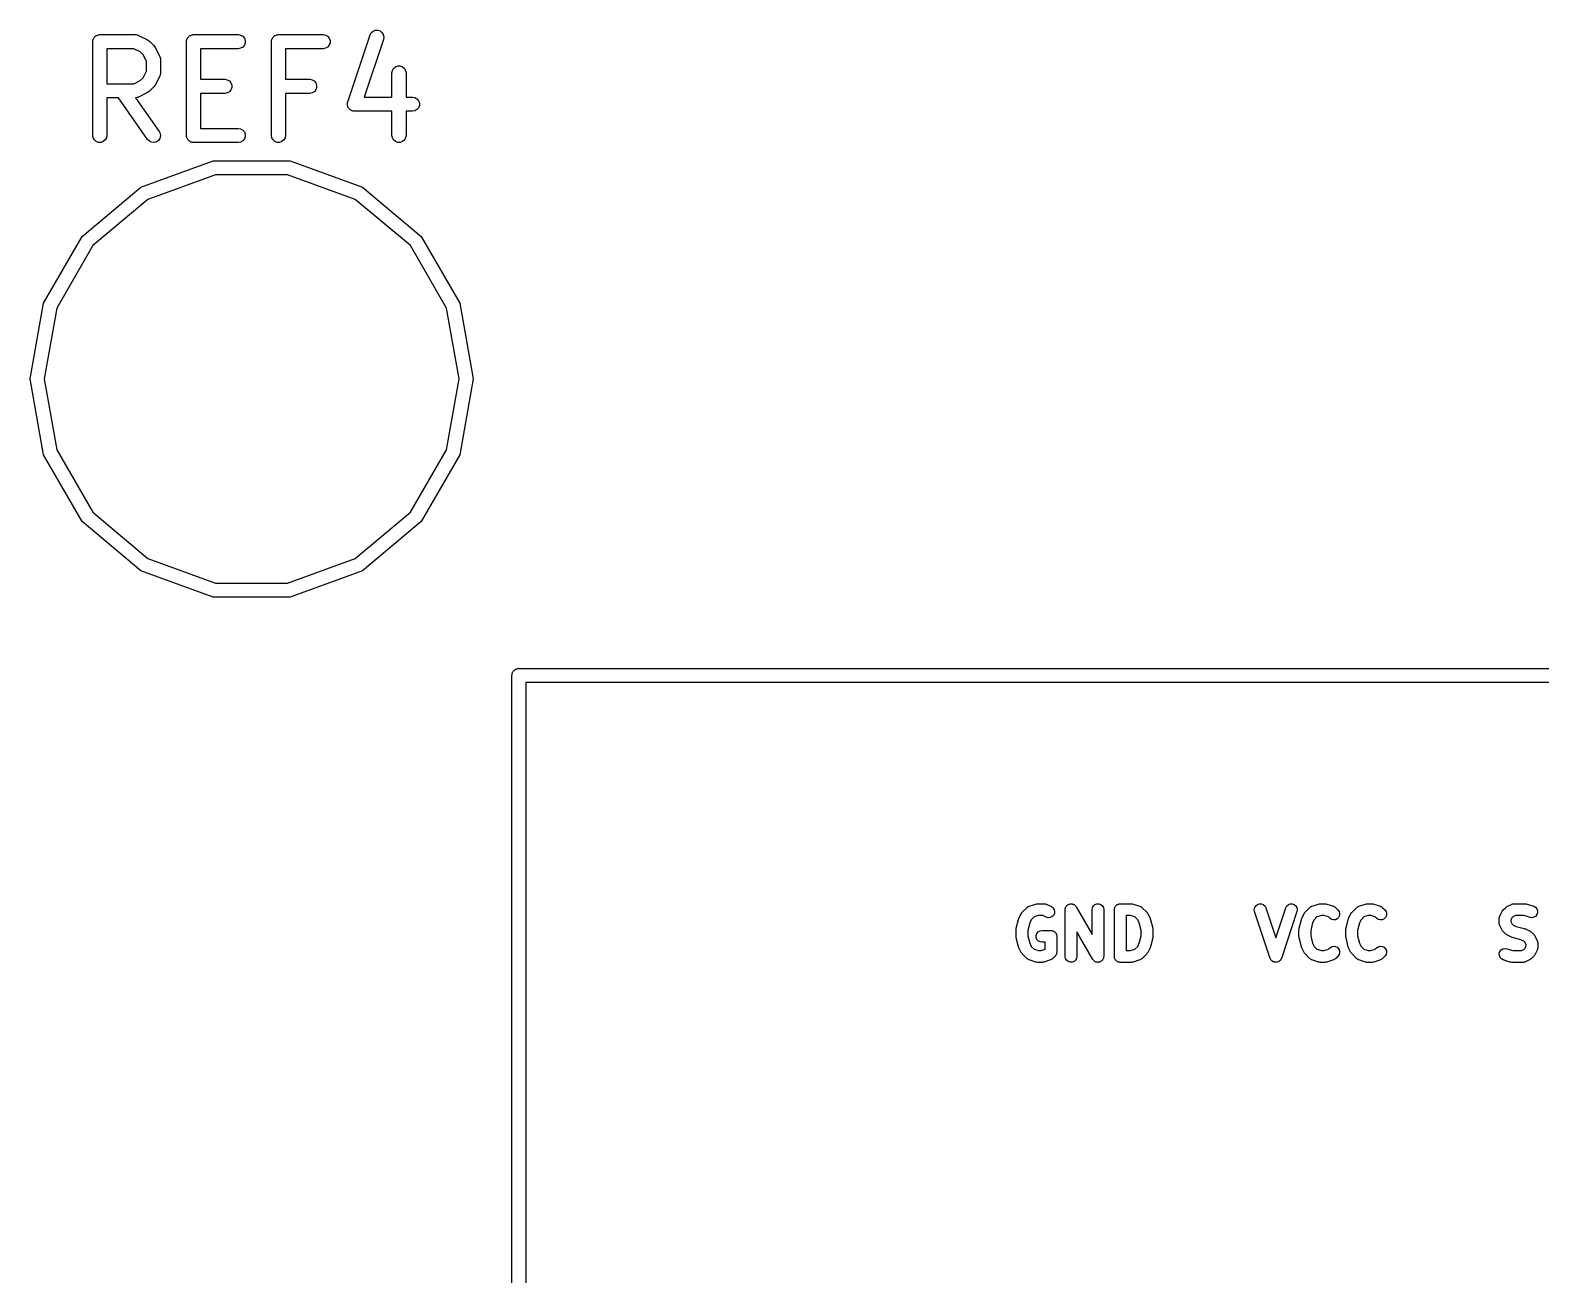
# Model space of a CAD drawing. Extents: x 86 to 333, y -237 to -29.
# Drawn here: x 86.14 to 102.25, y -42.55 to -29.28 of the extents above; entities that cross this region are included whole.
import ezdxf

# ---------------------------------------------------------------- set-up
doc = ezdxf.new("R2010")
doc.units = 0
doc.header["$MEASUREMENT"] = 0
doc.layers.add('BLACK', color=7, linetype='CONTINUOUS')

msp = doc.modelspace()

# ---------------------------------------------------------------- linework, layer by layer
at = {"layer": 'Black'}
for p, q in [((89.7622, -29.333), (89.7746, -29.3101)), ((89.7746, -29.3101), (89.7941, -29.2929)), ((89.7941, -29.2929), (89.8183, -29.2833)), ((89.8183, -29.2833), (89.8443, -29.2826)), ((89.8443, -29.2826), (89.869, -29.2908)), ((89.869, -29.2908), (89.8894, -29.307)), ((89.8894, -29.307), (89.9031, -29.3292)), ((86.806, -29.4044), (86.8071, -29.3979)), ((86.806, -30.4044), (86.806, -29.4044)), ((86.8071, -29.3914), (86.8093, -29.3852)), ((86.8071, -29.3979), (86.8071, -29.3914)), ((86.8093, -29.3852), (86.8105, -29.3787)), ((86.8105, -29.3787), (86.8138, -29.373)), ((86.8138, -29.373), (86.816, -29.3669)), ((86.816, -29.3669), (86.8202, -29.3619)), ((86.8202, -29.3619), (86.8235, -29.3562)), ((86.8235, -29.3562), (86.8285, -29.352)), ((86.8285, -29.352), (86.8327, -29.3469)), ((86.8327, -29.3469), (86.8384, -29.3436)), ((86.8384, -29.3436), (86.8435, -29.3394)), ((86.8435, -29.3394), (86.8496, -29.3372)), ((86.8496, -29.3372), (86.8553, -29.3339)), ((86.8553, -29.3339), (86.8618, -29.3328)), ((86.8618, -29.3328), (86.8679, -29.3305)), ((86.8679, -29.3305), (86.8745, -29.3305)), ((86.8745, -29.3305), (86.881, -29.3294)), ((86.881, -29.3294), (87.2619, -29.3294)), ((87.2619, -29.3294), (87.2662, -29.3301)), ((87.2662, -29.3301), (87.2705, -29.3299)), ((87.2705, -29.3299), (87.2789, -29.3324)), ((87.2789, -29.3324), (87.2876, -29.3339)), ((87.2876, -29.3339), (87.2913, -29.3361)), ((87.2913, -29.3361), (87.2954, -29.3373)), ((87.2954, -29.3373), (87.3907, -29.3849)), ((87.3907, -29.3849), (87.4003, -29.3921)), ((87.4003, -29.3921), (87.4102, -29.399)), ((87.4102, -29.399), (87.4578, -29.4466)), ((87.4578, -29.4466), (87.4647, -29.4564)), ((87.4647, -29.4564), (87.4718, -29.4661)), ((87.4718, -29.4661), (87.5195, -29.5613)), ((87.806, -29.4044), (87.8071, -29.3979)), ((87.806, -30.4044), (87.806, -29.4044)), ((87.8071, -29.3914), (87.8093, -29.3852)), ((87.8071, -29.3979), (87.8071, -29.3914)), ((87.8093, -29.3852), (87.8105, -29.3787)), ((87.8105, -29.3787), (87.8138, -29.373)), ((87.8138, -29.373), (87.816, -29.3669)), ((87.816, -29.3669), (87.8202, -29.3619)), ((87.8202, -29.3619), (87.8235, -29.3562)), ((87.8235, -29.3562), (87.8285, -29.352)), ((87.8285, -29.352), (87.8327, -29.3469)), ((87.8327, -29.3469), (87.8384, -29.3436)), ((87.8384, -29.3436), (87.8435, -29.3394)), ((87.8435, -29.3394), (87.8496, -29.3372)), ((87.8496, -29.3372), (87.8553, -29.3339)), ((87.8553, -29.3339), (87.8618, -29.3328)), ((87.8618, -29.3328), (87.8679, -29.3305)), ((87.8679, -29.3305), (87.8745, -29.3305)), ((87.8745, -29.3305), (87.881, -29.3294)), ((87.881, -29.3294), (88.3571, -29.3294)), ((88.3571, -29.3294), (88.3828, -29.3339)), ((88.3828, -29.3339), (88.4054, -29.3469)), ((88.4054, -29.4618), (88.3828, -29.4749)), ((88.4054, -29.3469), (88.4221, -29.3669)), ((88.4221, -29.4419), (88.4054, -29.4618)), ((88.4221, -29.3669), (88.431, -29.3914)), ((88.431, -29.4174), (88.4221, -29.4419)), ((88.431, -29.3914), (88.431, -29.4174)), ((88.7107, -29.4044), (88.7119, -29.3979)), ((88.7107, -30.4044), (88.7107, -29.4044)), ((88.7119, -29.3914), (88.7141, -29.3852)), ((88.7119, -29.3979), (88.7119, -29.3914)), ((88.7141, -29.3852), (88.7152, -29.3787)), ((88.7152, -29.3787), (88.7185, -29.373)), ((88.7185, -29.373), (88.7208, -29.3669)), ((88.7208, -29.3669), (88.725, -29.3619)), ((88.725, -29.3619), (88.7283, -29.3562)), ((88.7283, -29.3562), (88.7333, -29.352)), ((88.7333, -29.352), (88.7375, -29.3469)), ((88.7375, -29.3469), (88.7432, -29.3436)), ((88.7432, -29.3436), (88.7482, -29.3394)), ((88.7482, -29.3394), (88.7544, -29.3372)), ((88.7544, -29.3372), (88.7601, -29.3339)), ((88.7601, -29.3339), (88.7665, -29.3328)), ((88.7665, -29.3328), (88.7727, -29.3305)), ((88.7727, -29.3305), (88.7793, -29.3305)), ((88.7793, -29.3305), (88.7857, -29.3294)), ((88.7857, -29.3294), (89.2619, -29.3294)), ((89.2619, -29.3294), (89.2876, -29.3339)), ((89.2876, -29.3339), (89.3101, -29.3469)), ((89.3101, -29.4618), (89.2876, -29.4749)), ((89.3101, -29.3469), (89.3269, -29.3669)), ((89.3269, -29.4419), (89.3101, -29.4618)), ((89.3269, -29.3669), (89.3358, -29.3914)), ((89.3358, -29.4174), (89.3269, -29.4419)), ((89.3358, -29.3914), (89.3358, -29.4174)), ((89.5241, -30.0473), (89.7622, -29.333)), ((89.9045, -29.3805), (89.6993, -29.996)), ((89.9031, -29.3292), (89.9083, -29.3547)), ((89.9083, -29.3547), (89.9045, -29.3805)), ((86.956, -29.4794), (86.956, -29.8532)), ((87.2442, -29.4794), (86.956, -29.4794)), ((87.3127, -29.5136), (87.2442, -29.4794)), ((87.3431, -29.544), (87.3127, -29.5136)), ((87.3774, -29.6126), (87.3431, -29.544)), ((87.3774, -29.72), (87.3774, -29.6126)), ((87.5195, -29.5613), (87.5207, -29.5655)), ((87.5207, -29.5655), (87.5229, -29.5692)), ((87.5229, -29.5692), (87.5244, -29.5779)), ((87.5244, -29.5779), (87.5269, -29.5863)), ((87.5269, -29.5863), (87.5266, -29.5906)), ((87.5266, -29.5906), (87.5274, -29.5949)), ((87.5274, -29.5949), (87.5274, -29.7377)), ((88.3571, -29.4794), (87.956, -29.4794)), ((87.956, -29.4794), (87.956, -29.8056)), ((88.3828, -29.4749), (88.3571, -29.4794)), ((89.2619, -29.4794), (88.8607, -29.4794)), ((88.8607, -29.4794), (88.8607, -29.8056)), ((89.2876, -29.4749), (89.2619, -29.4794)), ((87.3127, -29.8189), (87.3431, -29.7885)), ((87.3431, -29.7885), (87.3774, -29.72)), ((87.5195, -29.7713), (87.4718, -29.8665)), ((87.5207, -29.7671), (87.5195, -29.7713)), ((87.5229, -29.7634), (87.5207, -29.7671)), ((87.5244, -29.7547), (87.5229, -29.7634)), ((87.5269, -29.7463), (87.5244, -29.7547)), ((87.5274, -29.7377), (87.5266, -29.742)), ((87.5266, -29.742), (87.5269, -29.7463)), ((89.9964, -29.7377), (90.001, -29.7121)), ((89.9964, -29.996), (89.9964, -29.7377)), ((90.001, -29.7121), (90.014, -29.6895)), ((90.014, -29.6895), (90.0339, -29.6728)), ((90.0339, -29.6728), (90.0584, -29.6639)), ((90.0584, -29.6639), (90.0845, -29.6639)), ((90.0845, -29.6639), (90.1089, -29.6728)), ((90.1089, -29.6728), (90.1289, -29.6895)), ((90.1289, -29.6895), (90.1419, -29.7121)), ((90.1419, -29.7121), (90.1464, -29.7377)), ((90.1464, -29.7377), (90.1464, -29.996)), ((86.956, -29.8532), (87.2442, -29.8532)), ((87.2442, -29.8532), (87.3127, -29.8189)), ((87.3907, -29.9477), (87.2954, -29.9953)), ((87.4003, -29.9405), (87.3907, -29.9477)), ((87.4102, -29.9336), (87.4003, -29.9405)), ((87.4578, -29.886), (87.4102, -29.9336)), ((87.4647, -29.8762), (87.4578, -29.886)), ((87.4718, -29.8665), (87.4647, -29.8762)), ((87.956, -29.8056), (88.2143, -29.8056)), ((88.2143, -29.9556), (87.956, -29.9556)), ((87.956, -29.9556), (87.956, -30.3294)), ((88.2143, -29.8056), (88.2399, -29.8101)), ((88.2399, -29.951), (88.2143, -29.9556)), ((88.2399, -29.8101), (88.2625, -29.8231)), ((88.2625, -29.938), (88.2399, -29.951)), ((88.2625, -29.8231), (88.2792, -29.8431)), ((88.2792, -29.9181), (88.2625, -29.938)), ((88.2792, -29.8431), (88.2881, -29.8675)), ((88.2881, -29.8936), (88.2792, -29.9181)), ((88.2881, -29.8675), (88.2881, -29.8936)), ((88.8607, -29.8056), (89.119, -29.8056)), ((89.119, -29.9556), (88.8607, -29.9556)), ((88.8607, -29.9556), (88.8607, -30.4044)), ((89.119, -29.8056), (89.1447, -29.8101)), ((89.1447, -29.951), (89.119, -29.9556)), ((89.1447, -29.8101), (89.1673, -29.8231)), ((89.1673, -29.938), (89.1447, -29.951)), ((89.1673, -29.8231), (89.184, -29.8431)), ((89.184, -29.9181), (89.1673, -29.938)), ((89.184, -29.8431), (89.1929, -29.8675)), ((89.1929, -29.8936), (89.184, -29.9181)), ((89.1929, -29.8675), (89.1929, -29.8936)), ((87.08, -30.0032), (86.956, -30.0032)), ((86.956, -30.0032), (86.956, -30.4044)), ((87.3909, -30.4474), (87.08, -30.0032)), ((87.2662, -30.0024), (87.263, -30.003)), ((87.263, -30.003), (87.5138, -30.3614)), ((87.2705, -30.0027), (87.2662, -30.0024)), ((87.2789, -30.0002), (87.2705, -30.0027)), ((87.2876, -29.9987), (87.2789, -30.0002)), ((87.2913, -29.9965), (87.2876, -29.9987)), ((87.2954, -29.9953), (87.2913, -29.9965)), ((89.5203, -30.0731), (89.5214, -30.0656)), ((89.5214, -30.0785), (89.5203, -30.0731)), ((89.5214, -30.058), (89.5233, -30.0528)), ((89.5214, -30.0656), (89.5214, -30.058)), ((89.5214, -30.0841), (89.5214, -30.0785)), ((89.524, -30.0912), (89.5214, -30.0841)), ((89.5233, -30.0528), (89.5241, -30.0473)), ((89.5255, -30.0986), (89.524, -30.0912)), ((89.5284, -30.1033), (89.5255, -30.0986)), ((89.5303, -30.1085), (89.5284, -30.1033)), ((89.5352, -30.1144), (89.5303, -30.1085)), ((89.5391, -30.1208), (89.5352, -30.1144)), ((89.6993, -29.996), (89.9964, -29.996)), ((90.1464, -29.996), (90.2143, -29.996)), ((90.2143, -29.996), (90.2399, -30.0006)), ((90.2399, -30.0006), (90.2625, -30.0136)), ((90.2625, -30.0136), (90.2792, -30.0335)), ((90.2792, -30.1085), (90.2625, -30.1285)), ((90.2792, -30.0335), (90.2881, -30.058)), ((90.2881, -30.0841), (90.2792, -30.1085)), ((90.2881, -30.058), (90.2881, -30.0841)), ((89.5435, -30.1243), (89.5391, -30.1208)), ((89.547, -30.1285), (89.5435, -30.1243)), ((89.5536, -30.1323), (89.547, -30.1285)), ((89.5595, -30.137), (89.5536, -30.1323)), ((89.5648, -30.1388), (89.5595, -30.137)), ((89.5696, -30.1415), (89.5648, -30.1388)), ((89.577, -30.1428), (89.5696, -30.1415)), ((89.5842, -30.1452), (89.577, -30.1428)), ((89.5898, -30.1451), (89.5842, -30.1452)), ((89.5952, -30.146), (89.5898, -30.1451)), ((89.9964, -30.146), (89.5952, -30.146)), ((89.9964, -30.4044), (89.9964, -30.146)), ((90.2143, -30.146), (90.1464, -30.146)), ((90.1464, -30.146), (90.1464, -30.4044)), ((90.2399, -30.1415), (90.2143, -30.146)), ((90.2625, -30.1285), (90.2399, -30.1415)), ((86.8105, -30.43), (86.806, -30.4044)), ((86.8235, -30.4526), (86.8105, -30.43)), ((86.9514, -30.43), (86.9384, -30.4526)), ((86.956, -30.4044), (86.9514, -30.43)), ((87.5203, -30.4361), (87.5054, -30.4574)), ((87.5138, -30.3614), (87.5248, -30.385)), ((87.5271, -30.4109), (87.5203, -30.4361)), ((87.5248, -30.385), (87.5271, -30.4109)), ((87.8071, -30.4108), (87.806, -30.4044)), ((87.8071, -30.4174), (87.8071, -30.4108)), ((87.8093, -30.4236), (87.8071, -30.4174)), ((87.8105, -30.43), (87.8093, -30.4236)), ((87.8138, -30.4357), (87.8105, -30.43)), ((87.816, -30.4419), (87.8138, -30.4357)), ((87.956, -30.3294), (88.3571, -30.3294)), ((88.3571, -30.3294), (88.3828, -30.3339)), ((88.3828, -30.3339), (88.4054, -30.3469)), ((88.4054, -30.3469), (88.4221, -30.3669)), ((88.4221, -30.3669), (88.431, -30.3914)), ((88.431, -30.4174), (88.4221, -30.4419)), ((88.431, -30.3914), (88.431, -30.4174)), ((88.7152, -30.43), (88.7107, -30.4044)), ((88.7283, -30.4526), (88.7152, -30.43)), ((88.8562, -30.43), (88.8432, -30.4526)), ((88.8607, -30.4044), (88.8562, -30.43)), ((90.001, -30.43), (89.9964, -30.4044)), ((90.014, -30.4526), (90.001, -30.43)), ((90.1419, -30.43), (90.1289, -30.4526)), ((90.1464, -30.4044), (90.1419, -30.43)), ((86.8435, -30.4693), (86.8235, -30.4526)), ((86.8679, -30.4782), (86.8435, -30.4693)), ((86.894, -30.4782), (86.8679, -30.4782)), ((86.9185, -30.4693), (86.894, -30.4782)), ((86.9384, -30.4526), (86.9185, -30.4693)), ((87.4094, -30.4658), (87.3909, -30.4474)), ((87.433, -30.4768), (87.4094, -30.4658)), ((87.4589, -30.4791), (87.433, -30.4768)), ((87.4841, -30.4724), (87.4589, -30.4791)), ((87.5054, -30.4574), (87.4841, -30.4724)), ((87.8202, -30.4469), (87.816, -30.4419)), ((87.8235, -30.4526), (87.8202, -30.4469)), ((87.8285, -30.4568), (87.8235, -30.4526)), ((87.8327, -30.4618), (87.8285, -30.4568)), ((87.8384, -30.4651), (87.8327, -30.4618)), ((87.8435, -30.4693), (87.8384, -30.4651)), ((87.8496, -30.4716), (87.8435, -30.4693)), ((87.8553, -30.4749), (87.8496, -30.4716)), ((87.8618, -30.476), (87.8553, -30.4749)), ((87.8679, -30.4782), (87.8618, -30.476)), ((87.8745, -30.4782), (87.8679, -30.4782)), ((87.881, -30.4794), (87.8745, -30.4782)), ((88.3571, -30.4794), (87.881, -30.4794)), ((88.3828, -30.4749), (88.3571, -30.4794)), ((88.4054, -30.4618), (88.3828, -30.4749)), ((88.4221, -30.4419), (88.4054, -30.4618)), ((88.7482, -30.4693), (88.7283, -30.4526)), ((88.7727, -30.4782), (88.7482, -30.4693)), ((88.7987, -30.4782), (88.7727, -30.4782)), ((88.8232, -30.4693), (88.7987, -30.4782)), ((88.8432, -30.4526), (88.8232, -30.4693)), ((90.0339, -30.4693), (90.014, -30.4526)), ((90.0584, -30.4782), (90.0339, -30.4693)), ((90.0845, -30.4782), (90.0584, -30.4782)), ((90.1089, -30.4693), (90.0845, -30.4782)), ((90.1289, -30.4526), (90.1089, -30.4693)), ((87.3195, -30.9553), (88.09, -30.6749)), ((88.09, -30.6749), (88.91, -30.6749)), ((88.91, -30.6749), (89.6805, -30.9553)), ((88.1161, -30.8226), (87.3945, -31.0852)), ((88.8839, -30.8226), (88.1161, -30.8226)), ((89.6055, -31.0852), (88.8839, -30.8226)), ((86.6914, -31.4824), (87.3195, -30.9553)), ((87.3945, -31.0852), (86.8063, -31.5788)), ((90.1937, -31.5788), (89.6055, -31.0852)), ((89.6805, -30.9553), (90.3086, -31.4824)), ((86.2814, -32.1925), (86.6914, -31.4824)), ((90.3086, -31.4824), (90.7186, -32.1925)), ((86.8063, -31.5788), (86.4223, -32.2438)), ((90.5777, -32.2438), (90.1937, -31.5788)), ((86.139, -33), (86.2814, -32.1925)), ((90.7186, -32.1925), (90.861, -33)), ((86.4223, -32.2438), (86.289, -33)), ((90.711, -33), (90.5777, -32.2438)), ((86.2814, -33.8075), (86.139, -33)), ((86.289, -33), (86.4223, -33.7562)), ((90.5777, -33.7562), (90.711, -33)), ((90.861, -33), (90.7186, -33.8075)), ((86.6914, -34.5176), (86.2814, -33.8075)), ((86.4223, -33.7562), (86.8063, -34.4212)), ((90.1937, -34.4212), (90.5777, -33.7562)), ((90.7186, -33.8075), (90.3086, -34.5176)), ((86.8063, -34.4212), (87.3945, -34.9148)), ((89.6055, -34.9148), (90.1937, -34.4212)), ((87.3195, -35.0447), (86.6914, -34.5176)), ((90.3086, -34.5176), (89.6805, -35.0447)), ((87.3945, -34.9148), (88.1161, -35.1774)), ((88.8839, -35.1774), (89.6055, -34.9148)), ((88.09, -35.3251), (87.3195, -35.0447)), ((89.6805, -35.0447), (88.91, -35.3251)), ((88.1161, -35.1774), (88.8839, -35.1774)), ((88.91, -35.3251), (88.09, -35.3251)), ((91.275, -36.16), (91.2761, -36.1535)), ((91.275, -66.86), (91.275, -36.16)), ((91.2761, -36.147), (91.2784, -36.1408)), ((91.2761, -36.1535), (91.2761, -36.147)), ((91.2784, -36.1408), (91.2795, -36.1343)), ((91.2795, -36.1343), (91.2828, -36.1287)), ((91.2828, -36.1287), (91.285, -36.1225)), ((91.285, -36.1225), (91.2893, -36.1175)), ((91.2893, -36.1175), (91.2925, -36.1118)), ((91.2925, -36.1118), (91.2976, -36.1076)), ((91.2976, -36.1076), (91.3018, -36.1025)), ((91.3018, -36.1025), (91.3075, -36.0993)), ((91.3075, -36.0993), (91.3125, -36.095)), ((91.3125, -36.095), (91.3187, -36.0928)), ((91.3187, -36.0928), (91.3243, -36.0895)), ((91.3243, -36.0895), (91.3308, -36.0884)), ((91.3308, -36.0884), (91.337, -36.0861)), ((91.337, -36.0861), (91.3435, -36.0861)), ((91.3435, -36.0861), (91.35, -36.085)), ((91.35, -36.085), (118.65, -36.085)), ((91.425, -36.235), (91.425, -66.785)), ((118.575, -36.235), (91.425, -36.235)), ((96.7168, -38.6834), (96.7644, -38.6358)), ((96.7644, -38.6358), (96.7673, -38.6337)), ((96.7673, -38.6337), (96.7697, -38.631)), ((96.7697, -38.631), (96.7762, -38.6276)), ((96.7762, -38.6276), (96.7822, -38.6234)), ((96.7822, -38.6234), (96.7856, -38.6224)), ((96.7856, -38.6224), (96.7888, -38.6207)), ((96.7888, -38.6207), (96.8602, -38.5969)), ((96.8602, -38.5969), (96.8701, -38.5954)), ((96.8701, -38.5954), (96.88, -38.5937)), ((96.88, -38.5937), (96.9514, -38.5937)), ((96.9514, -38.5937), (96.955, -38.5943)), ((96.955, -38.5943), (96.9586, -38.5941)), ((96.9586, -38.5941), (96.9656, -38.5962)), ((96.9656, -38.5962), (96.9728, -38.5975)), ((96.9728, -38.5975), (96.9759, -38.5993)), ((96.9759, -38.5993), (96.9794, -38.6003)), ((96.9794, -38.6003), (97.027, -38.6241)), ((97.027, -38.6241), (97.0444, -38.637)), ((97.0444, -38.637), (97.0564, -38.6551)), ((97.0564, -38.6551), (97.0614, -38.6763)), ((97.1746, -38.6562), (97.1756, -38.6507)), ((97.1756, -38.6451), (97.1775, -38.6401)), ((97.1756, -38.6507), (97.1756, -38.6451)), ((97.1775, -38.6401), (97.1784, -38.6348)), ((97.1784, -38.6348), (97.1812, -38.63)), ((97.1812, -38.63), (97.1832, -38.6247)), ((97.1832, -38.6247), (97.1866, -38.6206)), ((97.1866, -38.6206), (97.1893, -38.616)), ((97.1893, -38.616), (97.1936, -38.6124)), ((97.1936, -38.6124), (97.1972, -38.6081)), ((97.1972, -38.6081), (97.2018, -38.6055)), ((97.2018, -38.6055), (97.2059, -38.6021)), ((97.2059, -38.6021), (97.2112, -38.6001)), ((97.2112, -38.6001), (97.216, -38.5974)), ((97.216, -38.5974), (97.2213, -38.5965)), ((97.2213, -38.5965), (97.2263, -38.5946)), ((97.2263, -38.5946), (97.2319, -38.5946)), ((97.2319, -38.5946), (97.2374, -38.5937)), ((97.2374, -38.5937), (97.2427, -38.5946)), ((97.2427, -38.5946), (97.248, -38.5946)), ((97.248, -38.5946), (97.2533, -38.5966)), ((97.2533, -38.5966), (97.2588, -38.5976)), ((97.2588, -38.5976), (97.2634, -38.6002)), ((97.2634, -38.6002), (97.2684, -38.6021)), ((97.2684, -38.6021), (97.2727, -38.6057)), ((97.2727, -38.6057), (97.2775, -38.6085)), ((97.2775, -38.6085), (97.2809, -38.6126)), ((97.2809, -38.6126), (97.285, -38.616)), ((97.285, -38.616), (97.2878, -38.6209)), ((97.2878, -38.6209), (97.2914, -38.6252)), ((97.2914, -38.6252), (97.4604, -38.9208)), ((97.4604, -38.6562), (97.4641, -38.6348)), ((97.4641, -38.6348), (97.475, -38.616)), ((97.475, -38.616), (97.4916, -38.6021)), ((97.4916, -38.6021), (97.512, -38.5946)), ((97.512, -38.5946), (97.5337, -38.5946)), ((97.5337, -38.5946), (97.5541, -38.6021)), ((97.5541, -38.6021), (97.5707, -38.616)), ((97.5707, -38.616), (97.5816, -38.6348)), ((97.5816, -38.6348), (97.5854, -38.6562)), ((97.6985, -38.6562), (97.6994, -38.6508)), ((97.6994, -38.6453), (97.7013, -38.6402)), ((97.6994, -38.6508), (97.6994, -38.6453)), ((97.7013, -38.6402), (97.7022, -38.6348)), ((97.7022, -38.6348), (97.705, -38.6301)), ((97.705, -38.6301), (97.7068, -38.6249)), ((97.7068, -38.6249), (97.7103, -38.6208)), ((97.7103, -38.6208), (97.7131, -38.616)), ((97.7131, -38.616), (97.7173, -38.6125)), ((97.7173, -38.6125), (97.7208, -38.6083)), ((97.7208, -38.6083), (97.7255, -38.6056)), ((97.7255, -38.6056), (97.7297, -38.6021)), ((97.7297, -38.6021), (97.7348, -38.6002)), ((97.7348, -38.6002), (97.7396, -38.5975)), ((97.7396, -38.5975), (97.745, -38.5965)), ((97.745, -38.5965), (97.7501, -38.5946)), ((97.7501, -38.5946), (97.7556, -38.5946)), ((97.7556, -38.5946), (97.761, -38.5937)), ((97.761, -38.5937), (97.88, -38.5937)), ((97.88, -38.5937), (97.8898, -38.5954)), ((97.8898, -38.5954), (97.8998, -38.5969)), ((97.8998, -38.5969), (97.9712, -38.6207)), ((97.9712, -38.6207), (97.9744, -38.6224)), ((97.9744, -38.6224), (97.9778, -38.6234)), ((97.9778, -38.6234), (97.9838, -38.6276)), ((97.9838, -38.6276), (97.9903, -38.631)), ((97.9903, -38.631), (97.9927, -38.6337)), ((97.9927, -38.6337), (97.9956, -38.6358)), ((97.9956, -38.6358), (98.0432, -38.6834)), ((99.1909, -38.6545), (99.1952, -38.6332)), ((99.194, -38.676), (99.1909, -38.6545)), ((99.1952, -38.6332), (99.2066, -38.6147)), ((99.2066, -38.6147), (99.2236, -38.6012)), ((99.2236, -38.6012), (99.2442, -38.5944)), ((99.2442, -38.5944), (99.2659, -38.595)), ((99.2659, -38.595), (99.2861, -38.6029)), ((99.2861, -38.6029), (99.3023, -38.6173)), ((99.3023, -38.6173), (99.3126, -38.6364)), ((99.3126, -38.6364), (99.42, -38.9585)), ((99.42, -38.9585), (99.5274, -38.6364)), ((99.5274, -38.6364), (99.5377, -38.6173)), ((99.5377, -38.6173), (99.554, -38.6029)), ((99.554, -38.6029), (99.5741, -38.595)), ((99.5741, -38.595), (99.5958, -38.5944)), ((99.5958, -38.5944), (99.6164, -38.6012)), ((99.6164, -38.6012), (99.6334, -38.6147)), ((99.6334, -38.6147), (99.6448, -38.6332)), ((99.6448, -38.6332), (99.6491, -38.6545)), ((99.6491, -38.6545), (99.646, -38.676)), ((99.7329, -38.6834), (99.7806, -38.6358)), ((99.7806, -38.6358), (99.7835, -38.6337)), ((99.7835, -38.6337), (99.7859, -38.631)), ((99.7859, -38.631), (99.7924, -38.6276)), ((99.7924, -38.6276), (99.7983, -38.6234)), ((99.7983, -38.6234), (99.8018, -38.6224)), ((99.8018, -38.6224), (99.805, -38.6207)), ((99.805, -38.6207), (99.8764, -38.5969)), ((99.8764, -38.5969), (99.8863, -38.5954)), ((99.8863, -38.5954), (99.8962, -38.5937)), ((99.8962, -38.5937), (99.9438, -38.5937)), ((99.9438, -38.5937), (99.9537, -38.5954)), ((99.9537, -38.5954), (99.9636, -38.5969)), ((99.9636, -38.5969), (100.035, -38.6207)), ((100.035, -38.6207), (100.038, -38.6224)), ((100.038, -38.6224), (100.042, -38.6234)), ((100.042, -38.6234), (100.048, -38.6276)), ((100.048, -38.6276), (100.054, -38.631)), ((100.054, -38.631), (100.056, -38.6337)), ((100.056, -38.6337), (100.059, -38.6358)), ((100.059, -38.6358), (100.083, -38.6596)), ((100.233, -38.6834), (100.281, -38.6358)), ((100.281, -38.6358), (100.284, -38.6337)), ((100.284, -38.6337), (100.286, -38.631)), ((100.286, -38.631), (100.292, -38.6276)), ((100.292, -38.6276), (100.298, -38.6234)), ((100.298, -38.6234), (100.302, -38.6224)), ((100.302, -38.6224), (100.305, -38.6207)), ((100.305, -38.6207), (100.376, -38.5969)), ((100.376, -38.5969), (100.386, -38.5954)), ((100.386, -38.5954), (100.396, -38.5937)), ((100.396, -38.5937), (100.444, -38.5937)), ((100.444, -38.5937), (100.454, -38.5954)), ((100.454, -38.5954), (100.464, -38.5969)), ((100.464, -38.5969), (100.535, -38.6207)), ((100.535, -38.6207), (100.538, -38.6224)), ((100.538, -38.6224), (100.542, -38.6234)), ((100.542, -38.6234), (100.548, -38.6276)), ((100.548, -38.6276), (100.554, -38.631)), ((100.554, -38.631), (100.556, -38.6337)), ((100.556, -38.6337), (100.559, -38.6358)), ((100.559, -38.6358), (100.583, -38.6596)), ((101.844, -38.6596), (101.868, -38.6358)), ((101.868, -38.6358), (101.876, -38.6301)), ((101.876, -38.6301), (101.884, -38.6241)), ((101.884, -38.6241), (101.932, -38.6003)), ((101.932, -38.6003), (101.936, -38.5993)), ((101.936, -38.5993), (101.939, -38.5975)), ((101.939, -38.5975), (101.946, -38.5962)), ((101.946, -38.5962), (101.953, -38.5941)), ((101.953, -38.5941), (101.956, -38.5943)), ((101.956, -38.5943), (101.96, -38.5937)), ((101.96, -38.5937), (102.079, -38.5937)), ((102.079, -38.5937), (102.089, -38.5954)), ((102.089, -38.5954), (102.099, -38.5969)), ((102.099, -38.5969), (102.17, -38.6207)), ((102.17, -38.6207), (102.189, -38.631)), ((102.189, -38.631), (102.204, -38.6473)), ((102.204, -38.6473), (102.212, -38.6675)), ((96.6527, -38.8553), (96.6765, -38.7601)), ((96.6765, -38.7601), (96.6793, -38.7538)), ((96.6793, -38.7538), (96.6812, -38.7473)), ((96.6812, -38.7473), (96.705, -38.6997)), ((96.705, -38.6997), (96.711, -38.6916)), ((96.711, -38.6916), (96.7168, -38.6834)), ((96.7961, -38.7971), (96.7758, -38.8782)), ((96.8123, -38.7646), (96.7961, -38.7971)), ((96.8423, -38.7346), (96.8123, -38.7646)), ((96.8901, -38.7187), (96.8423, -38.7346)), ((96.9367, -38.7187), (96.8901, -38.7187)), ((96.9711, -38.7359), (96.9367, -38.7187)), ((96.9919, -38.7421), (96.9711, -38.7359)), ((97.0136, -38.7408), (96.9919, -38.7421)), ((97.0335, -38.7322), (97.0136, -38.7408)), ((97.0492, -38.7172), (97.0335, -38.7322)), ((97.059, -38.6978), (97.0492, -38.7172)), ((97.0614, -38.6763), (97.059, -38.6978)), ((97.1746, -39.1562), (97.1746, -38.6562)), ((97.4604, -38.9208), (97.4604, -38.6562)), ((97.5854, -38.6562), (97.5854, -39.1562)), ((97.6985, -39.1562), (97.6985, -38.6562)), ((97.8235, -38.7187), (97.8235, -39.0937)), ((97.8699, -38.7187), (97.8235, -38.7187)), ((97.9177, -38.7346), (97.8699, -38.7187)), ((97.9477, -38.7646), (97.9177, -38.7346)), ((97.9639, -38.7971), (97.9477, -38.7646)), ((97.9842, -38.8782), (97.9639, -38.7971)), ((98.0432, -38.6834), (98.049, -38.6916)), ((98.049, -38.6916), (98.0549, -38.6997)), ((98.0549, -38.6997), (98.0788, -38.7473)), ((98.0788, -38.7473), (98.0807, -38.7538)), ((98.0807, -38.7538), (98.0835, -38.7601)), ((98.0835, -38.7601), (98.1073, -38.8553)), ((99.3607, -39.176), (99.194, -38.676)), ((99.646, -38.676), (99.4793, -39.176)), ((99.6689, -38.8553), (99.6927, -38.7601)), ((99.6927, -38.7601), (99.6955, -38.7538)), ((99.6955, -38.7538), (99.6974, -38.7473)), ((99.6974, -38.7473), (99.7212, -38.6997)), ((99.7212, -38.6997), (99.7272, -38.6916)), ((99.7272, -38.6916), (99.7329, -38.6834)), ((99.8123, -38.7971), (99.792, -38.8782)), ((99.8285, -38.7646), (99.8123, -38.7971)), ((99.8585, -38.7346), (99.8285, -38.7646)), ((99.9063, -38.7187), (99.8585, -38.7346)), ((99.9337, -38.7187), (99.9063, -38.7187)), ((99.9815, -38.7346), (99.9337, -38.7187)), ((99.9949, -38.748), (99.9815, -38.7346)), ((100.013, -38.7605), (99.9949, -38.748)), ((100.034, -38.7661), (100.013, -38.7605)), ((100.055, -38.7642), (100.034, -38.7661)), ((100.075, -38.755), (100.055, -38.7642)), ((100.09, -38.7397), (100.075, -38.755)), ((100.083, -38.6596), (100.096, -38.6774)), ((100.099, -38.72), (100.09, -38.7397)), ((100.096, -38.6774), (100.101, -38.6984)), ((100.101, -38.6984), (100.099, -38.72)), ((100.169, -38.8553), (100.193, -38.7601)), ((100.193, -38.7601), (100.195, -38.7538)), ((100.195, -38.7538), (100.197, -38.7473)), ((100.197, -38.7473), (100.221, -38.6997)), ((100.221, -38.6997), (100.227, -38.6916)), ((100.227, -38.6916), (100.233, -38.6834)), ((100.312, -38.7971), (100.292, -38.8782)), ((100.329, -38.7646), (100.312, -38.7971)), ((100.359, -38.7346), (100.329, -38.7646)), ((100.406, -38.7187), (100.359, -38.7346)), ((100.434, -38.7187), (100.406, -38.7187)), ((100.481, -38.7346), (100.434, -38.7187)), ((100.495, -38.748), (100.481, -38.7346)), ((100.513, -38.7605), (100.495, -38.748)), ((100.534, -38.7661), (100.513, -38.7605)), ((100.555, -38.7642), (100.534, -38.7661)), ((100.575, -38.755), (100.555, -38.7642)), ((100.59, -38.7397), (100.575, -38.755)), ((100.583, -38.6596), (100.596, -38.6774)), ((100.599, -38.72), (100.59, -38.7397)), ((100.596, -38.6774), (100.601, -38.6984)), ((100.601, -38.6984), (100.599, -38.72)), ((101.802, -38.7514), (101.803, -38.7479)), ((101.802, -38.799), (101.802, -38.7514)), ((101.803, -38.8026), (101.802, -38.799)), ((101.803, -38.7443), (101.805, -38.7373)), ((101.803, -38.7479), (101.803, -38.7443)), ((101.803, -38.8062), (101.803, -38.8026)), ((101.805, -38.8132), (101.803, -38.8062)), ((101.805, -38.7373), (101.806, -38.7301)), ((101.806, -38.8204), (101.805, -38.8132)), ((101.806, -38.7301), (101.808, -38.7269)), ((101.808, -38.7269), (101.809, -38.7235)), ((101.809, -38.7235), (101.833, -38.6759)), ((101.833, -38.6759), (101.839, -38.6678)), ((101.839, -38.6678), (101.844, -38.6596)), ((101.94, -38.7408), (101.927, -38.7662)), ((101.927, -38.7662), (101.927, -38.7843)), ((101.927, -38.7843), (101.94, -38.8096)), ((101.949, -38.7314), (101.94, -38.7408)), ((101.94, -38.8096), (101.949, -38.8191)), ((101.975, -38.7187), (101.949, -38.7314)), ((102.069, -38.7187), (101.975, -38.7187)), ((102.131, -38.7393), (102.069, -38.7187)), ((102.152, -38.7425), (102.131, -38.7393)), ((102.173, -38.7381), (102.152, -38.7425)), ((102.192, -38.7268), (102.173, -38.7381)), ((102.205, -38.7098), (102.192, -38.7268)), ((102.212, -38.6892), (102.205, -38.7098)), ((102.212, -38.6675), (102.212, -38.6892)), ((96.6508, -38.8705), (96.6522, -38.8629)), ((96.6508, -38.9419), (96.6508, -38.8705)), ((96.6522, -38.9494), (96.6508, -38.9419)), ((96.6522, -38.8629), (96.6527, -38.8553)), ((96.6527, -38.9571), (96.6522, -38.9494)), ((96.6765, -39.0523), (96.6527, -38.9571)), ((96.7758, -38.8782), (96.7758, -38.9342)), ((96.7758, -38.9342), (96.7961, -39.0153)), ((96.8661, -38.9311), (96.8735, -38.9107)), ((96.8661, -38.9528), (96.8661, -38.9311)), ((96.8735, -38.9732), (96.8661, -38.9528)), ((96.8735, -38.9107), (96.8874, -38.894)), ((96.8874, -38.9898), (96.8735, -38.9732)), ((96.8874, -38.894), (96.9062, -38.8832)), ((96.9062, -38.8832), (96.9276, -38.8794)), ((96.9276, -38.8794), (97.0229, -38.8794)), ((97.0229, -38.8794), (97.0282, -38.8804)), ((97.0282, -38.8804), (97.0337, -38.8804)), ((97.0337, -38.8804), (97.0388, -38.8822)), ((97.0388, -38.8822), (97.0442, -38.8832)), ((97.0442, -38.8832), (97.049, -38.8859)), ((97.049, -38.8859), (97.0541, -38.8878)), ((97.0541, -38.8878), (97.0583, -38.8913)), ((97.0583, -38.8913), (97.063, -38.894)), ((97.063, -38.894), (97.0665, -38.8982)), ((97.0665, -38.8982), (97.0707, -38.9017)), ((97.0707, -38.9017), (97.0735, -38.9065)), ((97.0735, -38.9065), (97.077, -38.9107)), ((97.077, -38.9107), (97.0789, -38.9158)), ((97.0789, -38.9158), (97.0816, -38.9205)), ((97.0816, -38.9205), (97.0825, -38.9259)), ((97.0825, -38.9259), (97.0844, -38.9311)), ((97.0844, -38.9311), (97.0844, -38.9365)), ((97.0844, -38.9365), (97.0854, -38.9419)), ((97.0854, -38.9419), (97.0854, -39.1086)), ((97.4686, -39.1872), (97.2996, -38.8915)), ((97.2996, -38.8915), (97.2996, -39.1562)), ((97.9639, -39.0153), (97.9842, -38.9342)), ((97.9842, -38.9342), (97.9842, -38.8782)), ((98.1073, -38.9571), (98.0835, -39.0523)), ((98.1073, -38.8553), (98.1078, -38.8629)), ((98.1078, -38.9494), (98.1073, -38.9571)), ((98.1078, -38.8629), (98.1092, -38.8705)), ((98.1092, -38.9419), (98.1078, -38.9494)), ((98.1092, -38.8705), (98.1092, -38.9419)), ((99.667, -38.8705), (99.6684, -38.8629)), ((99.667, -38.9419), (99.667, -38.8705)), ((99.6684, -38.9494), (99.667, -38.9419)), ((99.6684, -38.8629), (99.6689, -38.8553)), ((99.6689, -38.9571), (99.6684, -38.9494)), ((99.6927, -39.0523), (99.6689, -38.9571)), ((99.792, -38.8782), (99.792, -38.9342)), ((99.792, -38.9342), (99.8123, -39.0153)), ((100.167, -38.8705), (100.168, -38.8629)), ((100.167, -38.9419), (100.167, -38.8705)), ((100.168, -38.9494), (100.167, -38.9419)), ((100.168, -38.8629), (100.169, -38.8553)), ((100.169, -38.9571), (100.168, -38.9494)), ((100.193, -39.0523), (100.169, -38.9571)), ((100.292, -38.8782), (100.292, -38.9342)), ((100.292, -38.9342), (100.312, -39.0153)), ((101.808, -38.8235), (101.806, -38.8204)), ((101.809, -38.827), (101.808, -38.8235)), ((101.833, -38.8746), (101.809, -38.827)), ((101.839, -38.8827), (101.833, -38.8746)), ((101.844, -38.8909), (101.839, -38.8827)), ((101.868, -38.9147), (101.844, -38.8909)), ((101.876, -38.9204), (101.868, -38.9147)), ((101.884, -38.9264), (101.876, -38.9204)), ((101.932, -38.9502), (101.884, -38.9264)), ((101.939, -38.9521), (101.932, -38.9502)), ((101.945, -38.9549), (101.939, -38.9521)), ((102.033, -38.9771), (101.945, -38.9549)), ((101.949, -38.8191), (101.982, -38.8353)), ((101.982, -38.8353), (102.07, -38.8575)), ((102.066, -38.9933), (102.033, -38.9771)), ((102.07, -38.8575), (102.077, -38.8602)), ((102.077, -38.8602), (102.083, -38.8622)), ((102.083, -38.8622), (102.131, -38.886)), ((102.131, -38.886), (102.139, -38.892)), ((102.139, -38.892), (102.147, -38.8977)), ((102.147, -38.8977), (102.171, -38.9215)), ((102.171, -38.9215), (102.177, -38.9297)), ((102.177, -38.9297), (102.183, -38.9378)), ((102.183, -38.9378), (102.206, -38.9854)), ((96.6793, -39.0585), (96.6765, -39.0523)), ((96.6812, -39.0651), (96.6793, -39.0585)), ((96.705, -39.1127), (96.6812, -39.0651)), ((96.711, -39.1208), (96.705, -39.1127)), ((96.7168, -39.129), (96.711, -39.1208)), ((96.7644, -39.1766), (96.7168, -39.129)), ((96.7961, -39.0153), (96.8123, -39.0477)), ((96.8123, -39.0477), (96.8423, -39.0778)), ((96.8423, -39.0778), (96.8901, -39.0937)), ((96.9062, -39.0006), (96.8874, -38.9898)), ((96.8901, -39.0937), (96.9175, -39.0937)), ((96.9276, -39.0044), (96.9062, -39.0006)), ((96.9175, -39.0937), (96.9604, -39.0794)), ((96.9604, -39.0044), (96.9276, -39.0044)), ((96.9604, -39.0794), (96.9604, -39.0044)), ((97.0795, -39.135), (97.0748, -39.1417)), ((97.0802, -39.1323), (97.0795, -39.135)), ((97.0816, -39.1299), (97.0802, -39.1323)), ((97.083, -39.1219), (97.0816, -39.1299)), ((97.0851, -39.114), (97.083, -39.1219)), ((97.0854, -39.1086), (97.0849, -39.1113)), ((97.0849, -39.1113), (97.0851, -39.114)), ((97.8235, -39.0937), (97.8699, -39.0937)), ((97.8699, -39.0937), (97.9177, -39.0778)), ((97.9177, -39.0778), (97.9477, -39.0477)), ((97.9477, -39.0477), (97.9639, -39.0153)), ((98.0432, -39.129), (97.9956, -39.1766)), ((98.049, -39.1208), (98.0432, -39.129)), ((98.0549, -39.1127), (98.049, -39.1208)), ((98.0788, -39.0651), (98.0549, -39.1127)), ((98.0807, -39.0585), (98.0788, -39.0651)), ((98.0835, -39.0523), (98.0807, -39.0585)), ((99.6955, -39.0585), (99.6927, -39.0523)), ((99.6974, -39.0651), (99.6955, -39.0585)), ((99.7212, -39.1127), (99.6974, -39.0651)), ((99.7272, -39.1208), (99.7212, -39.1127)), ((99.7329, -39.129), (99.7272, -39.1208)), ((99.7806, -39.1766), (99.7329, -39.129)), ((99.8123, -39.0153), (99.8285, -39.0477)), ((99.8285, -39.0477), (99.8585, -39.0778)), ((99.8585, -39.0778), (99.9063, -39.0937)), ((99.9063, -39.0937), (99.9337, -39.0937)), ((99.9337, -39.0937), (99.9815, -39.0778)), ((99.9815, -39.0778), (99.9949, -39.0644)), ((99.9949, -39.0644), (100.013, -39.0519)), ((100.013, -39.0519), (100.034, -39.0463)), ((100.034, -39.0463), (100.055, -39.0482)), ((100.055, -39.0482), (100.075, -39.0574)), ((100.075, -39.0574), (100.09, -39.0727)), ((100.096, -39.135), (100.083, -39.1528)), ((100.09, -39.0727), (100.099, -39.0924)), ((100.101, -39.114), (100.096, -39.135)), ((100.099, -39.0924), (100.101, -39.114)), ((100.195, -39.0585), (100.193, -39.0523)), ((100.197, -39.0651), (100.195, -39.0585)), ((100.221, -39.1127), (100.197, -39.0651)), ((100.227, -39.1208), (100.221, -39.1127)), ((100.233, -39.129), (100.227, -39.1208)), ((100.281, -39.1766), (100.233, -39.129)), ((100.312, -39.0153), (100.329, -39.0477)), ((100.329, -39.0477), (100.359, -39.0778)), ((100.359, -39.0778), (100.406, -39.0937)), ((100.406, -39.0937), (100.434, -39.0937)), ((100.434, -39.0937), (100.481, -39.0778)), ((100.481, -39.0778), (100.495, -39.0644)), ((100.495, -39.0644), (100.513, -39.0519)), ((100.513, -39.0519), (100.534, -39.0463)), ((100.534, -39.0463), (100.555, -39.0482)), ((100.555, -39.0482), (100.575, -39.0574)), ((100.575, -39.0574), (100.59, -39.0727)), ((100.596, -39.135), (100.583, -39.1528)), ((100.59, -39.0727), (100.599, -39.0924)), ((100.601, -39.114), (100.596, -39.135)), ((100.599, -39.0924), (100.601, -39.114)), ((101.803, -39.1232), (101.81, -39.1026)), ((101.804, -39.1449), (101.803, -39.1232)), ((101.81, -39.1026), (101.823, -39.0856)), ((101.823, -39.0856), (101.842, -39.0743)), ((101.842, -39.0743), (101.863, -39.0699)), ((101.863, -39.0699), (101.885, -39.0731)), ((101.885, -39.0731), (101.946, -39.0937)), ((101.946, -39.0937), (102.04, -39.0937)), ((102.04, -39.0937), (102.066, -39.081)), ((102.075, -39.0027), (102.066, -38.9933)), ((102.066, -39.081), (102.075, -39.0715)), ((102.088, -39.0281), (102.075, -39.0027)), ((102.075, -39.0715), (102.088, -39.0462)), ((102.088, -39.0462), (102.088, -39.0281)), ((102.183, -39.1365), (102.177, -39.1446)), ((102.206, -39.0889), (102.183, -39.1365)), ((102.206, -38.9854), (102.207, -38.9888)), ((102.207, -39.0854), (102.206, -39.0889)), ((102.207, -38.9888), (102.209, -38.992)), ((102.209, -39.0823), (102.207, -39.0854)), ((102.209, -38.992), (102.21, -38.9992)), ((102.21, -39.0751), (102.209, -39.0823)), ((102.21, -38.9992), (102.213, -39.0062)), ((102.213, -39.0681), (102.21, -39.0751)), ((102.213, -39.0062), (102.212, -39.0098)), ((102.212, -39.0098), (102.213, -39.0133)), ((102.213, -39.061), (102.212, -39.0645)), ((102.212, -39.0645), (102.213, -39.0681)), ((102.213, -39.0133), (102.213, -39.061)), ((96.7673, -39.1786), (96.7644, -39.1766)), ((96.7697, -39.1813), (96.7673, -39.1786)), ((96.7762, -39.1848), (96.7697, -39.1813)), ((96.7822, -39.189), (96.7762, -39.1848)), ((96.7856, -39.19), (96.7822, -39.189)), ((96.7888, -39.1917), (96.7856, -39.19)), ((96.8602, -39.2155), (96.7888, -39.1917)), ((96.8701, -39.217), (96.8602, -39.2155)), ((96.88, -39.2187), (96.8701, -39.217)), ((96.9276, -39.2187), (96.88, -39.2187)), ((96.9375, -39.217), (96.9276, -39.2187)), ((96.9474, -39.2155), (96.9375, -39.217)), ((97.0188, -39.1917), (96.9474, -39.2155)), ((97.022, -39.19), (97.0188, -39.1917)), ((97.0255, -39.189), (97.022, -39.19)), ((97.0315, -39.1848), (97.0255, -39.189)), ((97.0379, -39.1813), (97.0315, -39.1848)), ((97.0403, -39.1786), (97.0379, -39.1813)), ((97.0432, -39.1766), (97.0403, -39.1786)), ((97.0671, -39.1528), (97.0432, -39.1766)), ((97.0686, -39.1505), (97.0671, -39.1528)), ((97.0707, -39.1487), (97.0686, -39.1505)), ((97.0748, -39.1417), (97.0707, -39.1487)), ((97.1784, -39.1776), (97.1746, -39.1562)), ((97.1893, -39.1964), (97.1784, -39.1776)), ((97.2059, -39.2103), (97.1893, -39.1964)), ((97.2263, -39.2177), (97.2059, -39.2103)), ((97.248, -39.2177), (97.2263, -39.2177)), ((97.2684, -39.2103), (97.248, -39.2177)), ((97.285, -39.1964), (97.2684, -39.2103)), ((97.2959, -39.1776), (97.285, -39.1964)), ((97.2996, -39.1562), (97.2959, -39.1776)), ((97.4722, -39.1915), (97.4686, -39.1872)), ((97.475, -39.1964), (97.4722, -39.1915)), ((97.4791, -39.1998), (97.475, -39.1964)), ((97.4825, -39.2039), (97.4791, -39.1998)), ((97.4873, -39.2067), (97.4825, -39.2039)), ((97.4916, -39.2103), (97.4873, -39.2067)), ((97.4966, -39.2121), (97.4916, -39.2103)), ((97.5012, -39.2148), (97.4966, -39.2121)), ((97.5067, -39.2158), (97.5012, -39.2148)), ((97.512, -39.2177), (97.5067, -39.2158)), ((97.5173, -39.2177), (97.512, -39.2177)), ((97.5226, -39.2187), (97.5173, -39.2177)), ((97.5281, -39.2177), (97.5226, -39.2187)), ((97.5337, -39.2177), (97.5281, -39.2177)), ((97.5387, -39.2159), (97.5337, -39.2177)), ((97.544, -39.215), (97.5387, -39.2159)), ((97.5488, -39.2122), (97.544, -39.215)), ((97.5541, -39.2103), (97.5488, -39.2122)), ((97.5582, -39.2069), (97.5541, -39.2103)), ((97.5628, -39.2042), (97.5582, -39.2069)), ((97.5664, -39.2), (97.5628, -39.2042)), ((97.5707, -39.1964), (97.5664, -39.2)), ((97.5734, -39.1917), (97.5707, -39.1964)), ((97.5768, -39.1877), (97.5734, -39.1917)), ((97.5788, -39.1824), (97.5768, -39.1877)), ((97.5816, -39.1776), (97.5788, -39.1824)), ((97.5825, -39.1723), (97.5816, -39.1776)), ((97.5844, -39.1673), (97.5825, -39.1723)), ((97.5854, -39.1562), (97.5844, -39.1617)), ((97.5844, -39.1617), (97.5844, -39.1673)), ((97.6994, -39.1616), (97.6985, -39.1562)), ((97.6994, -39.167), (97.6994, -39.1616)), ((97.7013, -39.1722), (97.6994, -39.167)), ((97.7022, -39.1776), (97.7013, -39.1722)), ((97.705, -39.1823), (97.7022, -39.1776)), ((97.7068, -39.1874), (97.705, -39.1823)), ((97.7103, -39.1916), (97.7068, -39.1874)), ((97.7131, -39.1964), (97.7103, -39.1916)), ((97.7173, -39.1999), (97.7131, -39.1964)), ((97.7208, -39.2041), (97.7173, -39.1999)), ((97.7255, -39.2068), (97.7208, -39.2041)), ((97.7297, -39.2103), (97.7255, -39.2068)), ((97.7348, -39.2122), (97.7297, -39.2103)), ((97.7396, -39.2149), (97.7348, -39.2122)), ((97.745, -39.2159), (97.7396, -39.2149)), ((97.7501, -39.2177), (97.745, -39.2159)), ((97.7556, -39.2177), (97.7501, -39.2177)), ((97.761, -39.2187), (97.7556, -39.2177)), ((97.88, -39.2187), (97.761, -39.2187)), ((97.8899, -39.217), (97.88, -39.2187)), ((97.8998, -39.2155), (97.8899, -39.217)), ((97.9712, -39.1917), (97.8998, -39.2155)), ((97.9744, -39.19), (97.9712, -39.1917)), ((97.9778, -39.189), (97.9744, -39.19)), ((97.9838, -39.1848), (97.9778, -39.189)), ((97.9903, -39.1813), (97.9838, -39.1848)), ((97.9927, -39.1786), (97.9903, -39.1813)), ((97.9956, -39.1766), (97.9927, -39.1786)), ((99.3615, -39.1775), (99.3607, -39.176)), ((99.3619, -39.1792), (99.3615, -39.1775)), ((99.3667, -39.187), (99.3619, -39.1792)), ((99.371, -39.195), (99.3667, -39.187)), ((99.3723, -39.1962), (99.371, -39.195)), ((99.3732, -39.1977), (99.3723, -39.1962)), ((99.3804, -39.2034), (99.3732, -39.1977)), ((99.3873, -39.2094), (99.3804, -39.2034)), ((99.3889, -39.2101), (99.3873, -39.2094)), ((99.3902, -39.2111), (99.3889, -39.2101)), ((99.3989, -39.214), (99.3902, -39.2111)), ((99.4075, -39.2174), (99.3989, -39.214)), ((99.4092, -39.2175), (99.4075, -39.2174)), ((99.4108, -39.218), (99.4092, -39.2175)), ((99.42, -39.2178), (99.4108, -39.218)), ((99.4292, -39.218), (99.42, -39.2178)), ((99.4308, -39.2175), (99.4292, -39.218)), ((99.4325, -39.2174), (99.4308, -39.2175)), ((99.4411, -39.214), (99.4325, -39.2174)), ((99.4498, -39.2111), (99.4411, -39.214)), ((99.4511, -39.2101), (99.4498, -39.2111)), ((99.4527, -39.2094), (99.4511, -39.2101)), ((99.4596, -39.2034), (99.4527, -39.2094)), ((99.4668, -39.1977), (99.4596, -39.2034)), ((99.4677, -39.1962), (99.4668, -39.1977)), ((99.469, -39.195), (99.4677, -39.1962)), ((99.4733, -39.187), (99.469, -39.195)), ((99.4781, -39.1792), (99.4733, -39.187)), ((99.4785, -39.1775), (99.4781, -39.1792)), ((99.4793, -39.176), (99.4785, -39.1775)), ((99.7835, -39.1786), (99.7806, -39.1766)), ((99.7859, -39.1813), (99.7835, -39.1786)), ((99.7924, -39.1848), (99.7859, -39.1813)), ((99.7983, -39.189), (99.7924, -39.1848)), ((99.8018, -39.19), (99.7983, -39.189)), ((99.805, -39.1917), (99.8018, -39.19)), ((99.8764, -39.2155), (99.805, -39.1917)), ((99.8863, -39.217), (99.8764, -39.2155)), ((99.8962, -39.2187), (99.8863, -39.217)), ((99.9438, -39.2187), (99.8962, -39.2187)), ((99.9537, -39.217), (99.9438, -39.2187)), ((99.9636, -39.2155), (99.9537, -39.217)), ((100.035, -39.1917), (99.9636, -39.2155)), ((100.038, -39.19), (100.035, -39.1917)), ((100.042, -39.189), (100.038, -39.19)), ((100.048, -39.1848), (100.042, -39.189)), ((100.054, -39.1813), (100.048, -39.1848)), ((100.056, -39.1786), (100.054, -39.1813)), ((100.059, -39.1766), (100.056, -39.1786)), ((100.083, -39.1528), (100.059, -39.1766)), ((100.284, -39.1786), (100.281, -39.1766)), ((100.286, -39.1813), (100.284, -39.1786)), ((100.292, -39.1848), (100.286, -39.1813)), ((100.298, -39.189), (100.292, -39.1848)), ((100.302, -39.19), (100.298, -39.189)), ((100.305, -39.1917), (100.302, -39.19)), ((100.376, -39.2155), (100.305, -39.1917)), ((100.386, -39.217), (100.376, -39.2155)), ((100.396, -39.2187), (100.386, -39.217)), ((100.444, -39.2187), (100.396, -39.2187)), ((100.454, -39.217), (100.444, -39.2187)), ((100.464, -39.2155), (100.454, -39.217)), ((100.535, -39.1917), (100.464, -39.2155)), ((100.538, -39.19), (100.535, -39.1917)), ((100.542, -39.189), (100.538, -39.19)), ((100.548, -39.1848), (100.542, -39.189)), ((100.554, -39.1813), (100.548, -39.1848)), ((100.556, -39.1786), (100.554, -39.1813)), ((100.559, -39.1766), (100.556, -39.1786)), ((100.583, -39.1528), (100.559, -39.1766)), ((101.812, -39.1651), (101.804, -39.1449)), ((101.826, -39.1813), (101.812, -39.1651)), ((101.845, -39.1917), (101.826, -39.1813)), ((101.916, -39.2155), (101.845, -39.1917)), ((101.926, -39.217), (101.916, -39.2155)), ((101.936, -39.2187), (101.926, -39.217)), ((102.055, -39.2187), (101.936, -39.2187)), ((102.059, -39.2181), (102.055, -39.2187)), ((102.062, -39.2183), (102.059, -39.2181)), ((102.069, -39.2162), (102.062, -39.2183)), ((102.077, -39.2149), (102.069, -39.2162)), ((102.08, -39.2131), (102.077, -39.2149)), ((102.083, -39.2121), (102.08, -39.2131)), ((102.131, -39.1883), (102.083, -39.2121)), ((102.139, -39.1823), (102.131, -39.1883)), ((102.147, -39.1766), (102.139, -39.1823)), ((102.171, -39.1528), (102.147, -39.1766)), ((102.177, -39.1446), (102.171, -39.1528))]:
    msp.add_line(p, q, dxfattribs=at)

doc.saveas('drawing.dxf')
